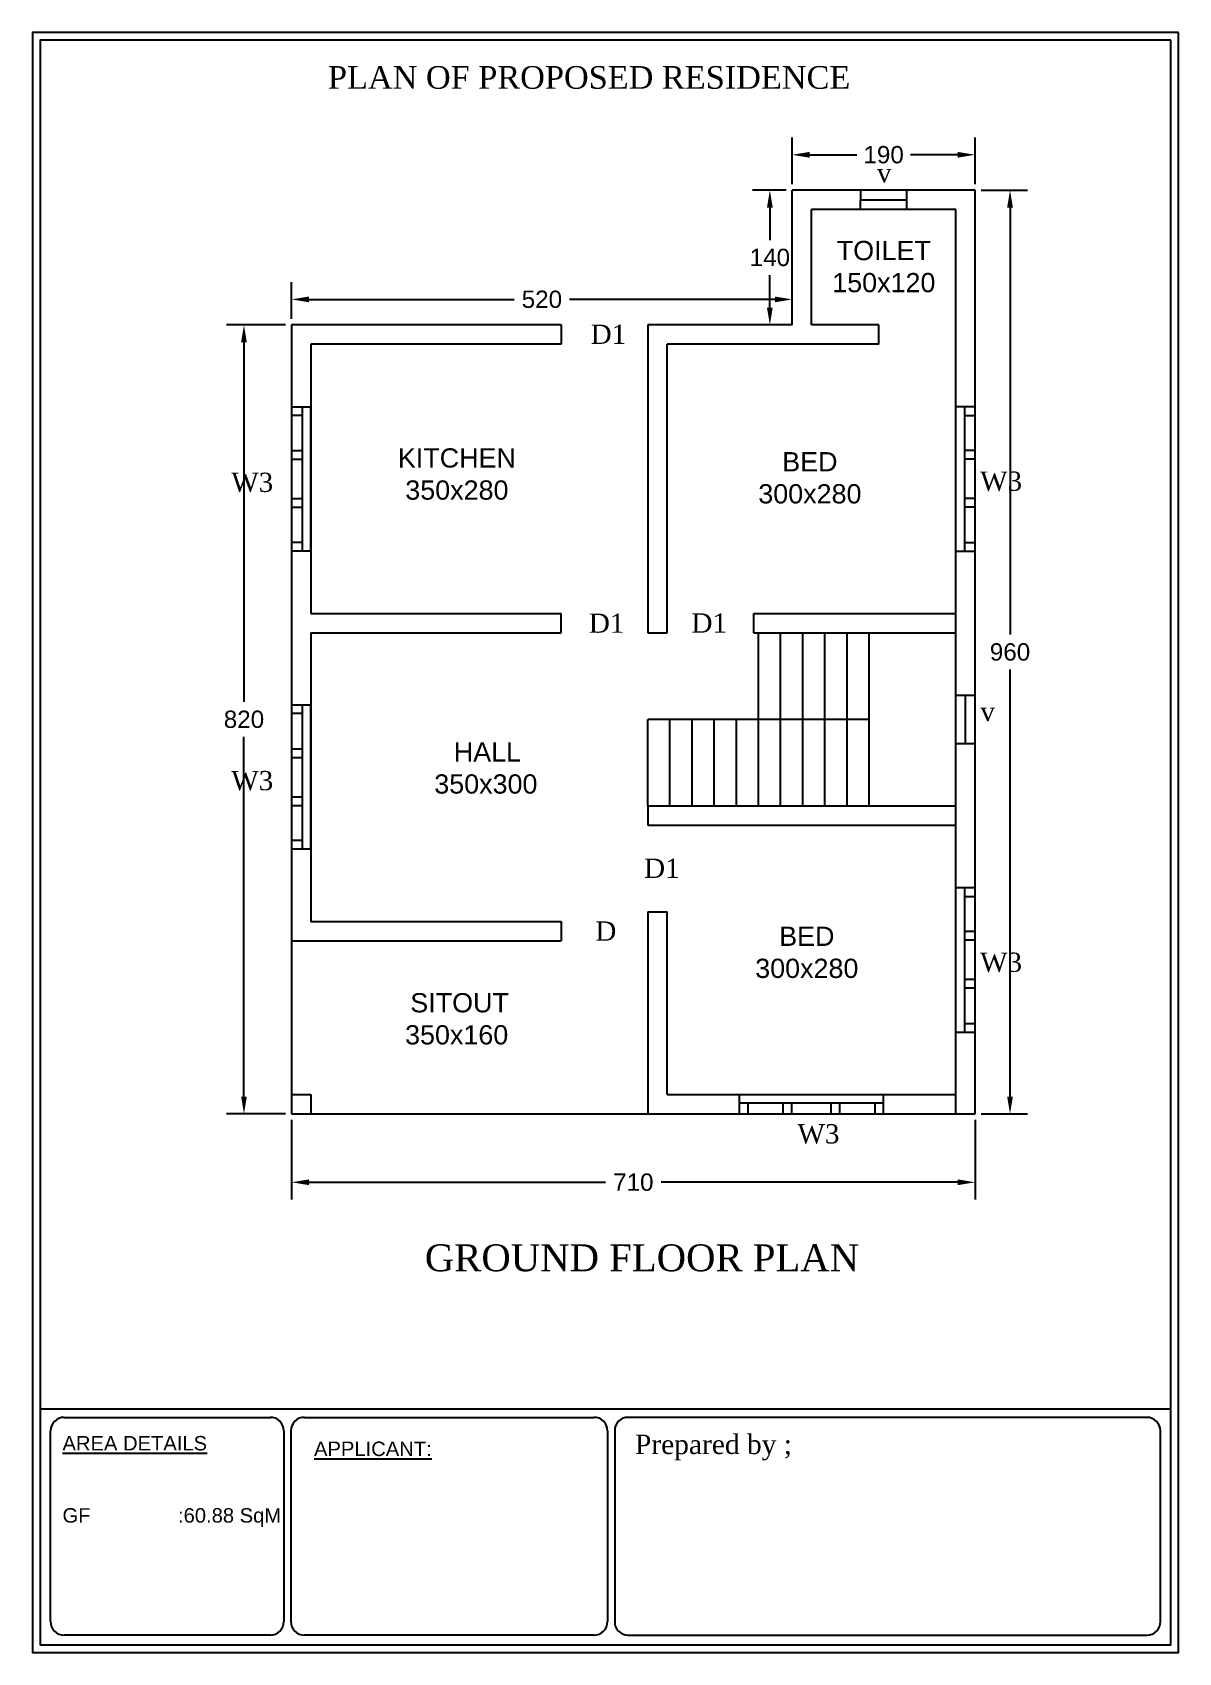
# Model space of a CAD drawing. Header units: inches. Extents: x -2903 to 3367, y -161 to 1064.
# Drawn here: x -776.65 to -764.74, y 670.66 to 687.5 of the extents above; entities that cross this region are included whole.
import ezdxf

# ---------------------------------------------------------------- set-up
doc = ezdxf.new("R2010")
doc.units = ezdxf.units.IN
doc.header["$MEASUREMENT"] = 0
doc.layers.add('--plan', color=7, linetype='Continuous')
doc.layers.add('PLAN', color=10, linetype='Continuous')
doc.styles.add('Notes', font='arial.ttf', dxfattribs={"height": 3})
doc.styles.add('SA', font='times.ttf')
doc.styles.get("Standard").update_dxf_attribs({"font": 'arial.ttf'})
doc.dimstyles.get("Standard").update_dxf_attribs({"dimtxt": 0.18, "dimasz": 0.18, "dimexe": 0.18, "dimexo": 0.0625, "dimgap": 0.09, "dimtad": 0, "dimtih": 1, "dimtoh": 1, "dimdec": 0, "dimlfac": 100, "dimzin": 0, "dimdsep": 46, "dimtxsty": 'Standard', "dimcen": 0.09, "dimadec": 0, "dimazin": 0, "dimtfac": 1, "dimtdec": 0, "dimtofl": 0, "dimtmove": 0, "dimatfit": 3, "dimfxl": 1, "dimtolj": 1, "dimtzin": 0, "dimarcsym": 0})

# ---------------------------------------------------------------- blocks, each defined once
blk = doc.blocks.new('*D336')
at = {"color": 0, "lineweight": -2, "transparency": 16777216}
for p, q in [((-773.957, 676.199), (-773.957, 675.371)), ((-766.857, 676.199), (-766.857, 675.371)), ((-773.777, 675.551), (-770.695, 675.551)), ((-767.037, 675.551), (-770.119, 675.551))]:
    blk.add_line(p, q, dxfattribs=at)
at = {"color": 0, "transparency": 16777216}
for points in [[(-773.777, 675.581), (-773.777, 675.521), (-773.957, 675.551)], [(-767.037, 675.581), (-767.037, 675.521), (-766.857, 675.551)]]:
    blk.add_solid(points, dxfattribs=at)
at = {"layer": 'Defpoints', "color": 0, "transparency": 16777216}
for p in [(-773.957, 676.262), (-766.857, 676.262), (-766.857, 675.551)]:
    blk.add_point(p, dxfattribs=at)
at = {"color": 0, "transparency": 16777216, "insert": (-770.407, 675.551), "char_height": 0.18, "attachment_point": 5}
blk.add_mtext('\\A1;710', dxfattribs=at)
blk = doc.blocks.new('*D337')
at = {"color": 0, "lineweight": -2, "transparency": 16777216}
for p, q in [((-774.02, 684.462), (-774.632, 684.462)), ((-774.452, 684.282), (-774.452, 680.544)), ((-774.452, 676.442), (-774.452, 680.18)), ((-774.02, 676.262), (-774.632, 676.262))]:
    blk.add_line(p, q, dxfattribs=at)
at = {"color": 0, "transparency": 16777216}
for points in [[(-774.482, 684.282), (-774.422, 684.282), (-774.452, 684.462)], [(-774.482, 676.442), (-774.422, 676.442), (-774.452, 676.262)]]:
    blk.add_solid(points, dxfattribs=at)
at = {"layer": 'Defpoints', "color": 0, "transparency": 16777216}
for p in [(-774.452, 684.462), (-773.957, 684.462), (-773.957, 676.262)]:
    blk.add_point(p, dxfattribs=at)
at = {"color": 0, "transparency": 16777216, "insert": (-774.452, 680.362), "char_height": 0.18, "attachment_point": 5}
blk.add_mtext('\\A1;820', dxfattribs=at)
blk = doc.blocks.new('*D381')
at = {"color": 0, "lineweight": -2, "transparency": 16777216}
for p, q in [((-773.957, 684.524), (-773.957, 684.907)), ((-768.757, 684.524), (-768.757, 684.907)), ((-773.777, 684.727), (-771.646, 684.727)), ((-768.937, 684.727), (-771.069, 684.727))]:
    blk.add_line(p, q, dxfattribs=at)
at = {"color": 0, "transparency": 16777216}
for points in [[(-773.777, 684.757), (-773.777, 684.697), (-773.957, 684.727)], [(-768.937, 684.757), (-768.937, 684.697), (-768.757, 684.727)]]:
    blk.add_solid(points, dxfattribs=at)
at = {"layer": 'Defpoints', "color": 0, "transparency": 16777216}
for p in [(-768.757, 684.727), (-773.957, 684.462), (-768.757, 684.462)]:
    blk.add_point(p, dxfattribs=at)
at = {"color": 0, "transparency": 16777216, "insert": (-771.357, 684.727), "char_height": 0.18, "attachment_point": 5}
blk.add_mtext('\\A1;520', dxfattribs=at)
blk = doc.blocks.new('*D382')
at = {"color": 0, "lineweight": -2, "transparency": 16777216}
for p, q in [((-768.82, 685.862), (-769.169, 685.862)), ((-768.989, 685.682), (-768.989, 685.344)), ((-768.989, 684.642), (-768.989, 684.98)), ((-768.82, 684.462), (-769.169, 684.462))]:
    blk.add_line(p, q, dxfattribs=at)
at = {"color": 0, "transparency": 16777216}
for points in [[(-769.019, 685.682), (-768.959, 685.682), (-768.989, 685.862)], [(-769.019, 684.642), (-768.959, 684.642), (-768.989, 684.462)]]:
    blk.add_solid(points, dxfattribs=at)
at = {"layer": 'Defpoints', "color": 0, "transparency": 16777216}
for p in [(-768.757, 685.862), (-768.989, 684.462), (-768.757, 684.462)]:
    blk.add_point(p, dxfattribs=at)
at = {"color": 0, "transparency": 16777216, "insert": (-768.989, 685.162), "char_height": 0.18, "attachment_point": 5}
blk.add_mtext('\\A1;140', dxfattribs=at)
blk = doc.blocks.new('*D383')
at = {"color": 0, "lineweight": -2, "transparency": 16777216}
for p, q in [((-766.795, 685.862), (-766.314, 685.862)), ((-766.494, 685.682), (-766.494, 681.244)), ((-766.494, 676.442), (-766.494, 680.88)), ((-766.795, 676.262), (-766.314, 676.262))]:
    blk.add_line(p, q, dxfattribs=at)
at = {"color": 0, "transparency": 16777216}
for points in [[(-766.524, 685.682), (-766.464, 685.682), (-766.494, 685.862)], [(-766.524, 676.442), (-766.464, 676.442), (-766.494, 676.262)]]:
    blk.add_solid(points, dxfattribs=at)
at = {"layer": 'Defpoints', "color": 0, "transparency": 16777216}
for p in [(-766.857, 685.862), (-766.494, 685.862), (-766.857, 676.262)]:
    blk.add_point(p, dxfattribs=at)
at = {"color": 0, "transparency": 16777216, "insert": (-766.494, 681.062), "char_height": 0.18, "attachment_point": 5}
blk.add_mtext('\\A1;960', dxfattribs=at)
blk = doc.blocks.new('*D384')
at = {"color": 0, "lineweight": -2, "transparency": 16777216}
for p, q in [((-768.757, 685.924), (-768.757, 686.41)), ((-766.857, 685.924), (-766.857, 686.41)), ((-768.577, 686.23), (-768.087, 686.23)), ((-767.037, 686.23), (-767.527, 686.23))]:
    blk.add_line(p, q, dxfattribs=at)
at = {"color": 0, "transparency": 16777216}
for points in [[(-768.577, 686.26), (-768.577, 686.2), (-768.757, 686.23)], [(-767.037, 686.26), (-767.037, 686.2), (-766.857, 686.23)]]:
    blk.add_solid(points, dxfattribs=at)
at = {"layer": 'Defpoints', "color": 0, "transparency": 16777216}
for p in [(-768.757, 686.23), (-768.757, 685.862), (-766.857, 685.862)]:
    blk.add_point(p, dxfattribs=at)
at = {"color": 0, "transparency": 16777216, "insert": (-767.807, 686.23), "char_height": 0.18, "attachment_point": 5}
blk.add_mtext('\\A1;190', dxfattribs=at)

msp = doc.modelspace()

# ---------------------------------------------------------------- linework, layer by layer
at = {"layer": '--plan', "ltscale": 0.1}
for p, q in [((-773.957, 683.612), (-773.757, 683.612)), ((-773.847, 683.522), (-773.957, 683.522)), ((-773.847, 683.612), (-773.847, 682.112)), ((-766.857, 683.612), (-767.057, 683.612)), ((-766.967, 683.612), (-766.967, 682.112)), ((-766.967, 683.522), (-766.857, 683.522)), ((-773.957, 683.157), (-773.847, 683.157)), ((-773.957, 683.157), (-773.847, 683.157)), ((-773.957, 683.067), (-773.847, 683.067)), ((-773.937, 683.067), (-773.847, 683.067)), ((-766.877, 683.157), (-766.967, 683.157)), ((-766.857, 683.157), (-766.967, 683.157)), ((-766.877, 683.067), (-766.967, 683.067)), ((-766.857, 683.067), (-766.967, 683.067)), ((-773.957, 682.657), (-773.847, 682.657)), ((-773.937, 682.657), (-773.847, 682.657)), ((-766.877, 682.657), (-766.967, 682.657)), ((-766.857, 682.657), (-766.967, 682.657)), ((-773.957, 682.567), (-773.847, 682.567)), ((-773.937, 682.567), (-773.847, 682.567)), ((-766.877, 682.567), (-766.967, 682.567)), ((-766.857, 682.567), (-766.967, 682.567)), ((-773.847, 682.202), (-773.957, 682.202)), ((-773.847, 682.202), (-773.937, 682.202)), ((-766.967, 682.202), (-766.877, 682.202)), ((-766.967, 682.202), (-766.857, 682.202)), ((-773.757, 682.112), (-773.957, 682.112)), ((-773.757, 682.112), (-773.937, 682.112)), ((-767.057, 682.112), (-766.877, 682.112)), ((-767.057, 682.112), (-766.857, 682.112)), ((-773.957, 680.512), (-773.757, 680.512)), ((-773.847, 680.512), (-773.847, 679.012)), ((-773.847, 680.422), (-773.957, 680.422)), ((-773.957, 680.057), (-773.847, 680.057)), ((-773.957, 680.057), (-773.847, 680.057)), ((-773.957, 679.967), (-773.847, 679.967)), ((-773.937, 679.967), (-773.847, 679.967)), ((-773.957, 679.557), (-773.847, 679.557)), ((-773.957, 679.467), (-773.847, 679.467)), ((-773.937, 679.557), (-773.847, 679.557)), ((-773.937, 679.467), (-773.847, 679.467)), ((-773.847, 679.102), (-773.957, 679.102)), ((-773.757, 679.012), (-773.957, 679.012)), ((-773.847, 679.102), (-773.937, 679.102)), ((-773.757, 679.012), (-773.937, 679.012)), ((-766.857, 678.612), (-767.057, 678.612)), ((-766.967, 678.612), (-766.967, 677.112)), ((-766.967, 678.522), (-766.857, 678.522)), ((-766.877, 678.157), (-766.967, 678.157)), ((-766.857, 678.157), (-766.967, 678.157)), ((-766.877, 678.067), (-766.967, 678.067)), ((-766.857, 678.067), (-766.967, 678.067)), ((-766.877, 677.657), (-766.967, 677.657)), ((-766.857, 677.657), (-766.967, 677.657)), ((-766.877, 677.567), (-766.967, 677.567)), ((-766.857, 677.567), (-766.967, 677.567)), ((-767.057, 677.112), (-766.877, 677.112)), ((-767.057, 677.112), (-766.857, 677.112)), ((-766.967, 677.202), (-766.877, 677.202)), ((-766.967, 677.202), (-766.857, 677.202)), ((-769.307, 676.462), (-769.307, 676.262)), ((-767.807, 676.262), (-767.807, 676.462)), ((-767.807, 676.372), (-769.307, 676.372)), ((-769.217, 676.372), (-769.217, 676.282)), ((-769.217, 676.372), (-769.217, 676.262)), ((-768.852, 676.282), (-768.852, 676.372)), ((-768.852, 676.262), (-768.852, 676.372)), ((-768.762, 676.282), (-768.762, 676.372)), ((-768.762, 676.262), (-768.762, 676.372)), ((-768.352, 676.282), (-768.352, 676.372)), ((-768.352, 676.262), (-768.352, 676.372)), ((-768.262, 676.282), (-768.262, 676.372)), ((-768.262, 676.262), (-768.262, 676.372)), ((-767.897, 676.372), (-767.897, 676.262))]:
    msp.add_line(p, q, dxfattribs=at)
for p, q in [((-768.757, 684.462), (-768.757, 685.862)), ((-766.857, 685.862), (-768.757, 685.862)), ((-768.047, 685.664), (-768.045, 685.862)), ((-767.567, 685.659), (-767.565, 685.862)), ((-766.857, 676.262), (-766.857, 685.862)), ((-768.046, 685.763), (-767.566, 685.761)), ((-768.557, 684.462), (-768.557, 685.662)), ((-767.057, 685.662), (-768.557, 685.662)), ((-767.057, 676.262), (-767.057, 685.662)), ((-771.157, 684.462), (-773.957, 684.462)), ((-773.957, 684.462), (-773.957, 676.262)), ((-771.157, 684.462), (-771.157, 684.262)), ((-768.757, 684.462), (-770.257, 684.462)), ((-770.257, 684.462), (-770.257, 681.262)), ((-767.857, 684.462), (-768.557, 684.462)), ((-767.857, 684.262), (-767.857, 684.462)), ((-766.857, 676.262), (-766.857, 684.462)), ((-771.157, 684.262), (-773.757, 684.262)), ((-773.757, 684.262), (-773.757, 681.462)), ((-770.057, 681.262), (-770.057, 684.262)), ((-767.857, 684.262), (-770.057, 684.262)), ((-767.057, 681.462), (-767.057, 684.262)), ((-773.757, 682.112), (-773.757, 683.612)), ((-767.057, 682.112), (-767.057, 683.612)), ((-773.757, 681.462), (-771.157, 681.462)), ((-771.157, 681.262), (-771.157, 681.462)), ((-769.157, 681.262), (-769.157, 681.462)), ((-769.157, 681.462), (-767.057, 681.462)), ((-773.757, 681.262), (-773.757, 678.262)), ((-773.757, 681.262), (-771.157, 681.262)), ((-770.257, 681.262), (-770.057, 681.262)), ((-769.157, 681.262), (-767.057, 681.262)), ((-769.107, 679.462), (-769.107, 681.262)), ((-768.877, 679.462), (-768.877, 681.262)), ((-768.647, 679.462), (-768.647, 681.262)), ((-768.417, 679.462), (-768.417, 681.262)), ((-768.187, 679.462), (-768.187, 681.262)), ((-767.957, 679.462), (-767.957, 681.262)), ((-767.057, 679.462), (-767.057, 681.262)), ((-773.757, 679.012), (-773.757, 680.512)), ((-767.057, 680.612), (-766.857, 680.612)), ((-766.957, 680.112), (-766.957, 680.612)), ((-770.257, 679.462), (-770.257, 680.362)), ((-767.957, 680.362), (-770.257, 680.362)), ((-770.027, 679.462), (-770.027, 680.362)), ((-769.797, 679.462), (-769.797, 680.362)), ((-769.567, 679.462), (-769.567, 680.362)), ((-769.337, 679.462), (-769.337, 680.362)), ((-767.057, 680.112), (-766.857, 680.112)), ((-770.257, 679.462), (-770.257, 679.262)), ((-770.257, 679.462), (-767.057, 679.462)), ((-770.257, 679.262), (-767.057, 679.262)), ((-767.057, 676.462), (-767.057, 679.262)), ((-767.057, 677.112), (-767.057, 678.612)), ((-770.257, 678.362), (-770.257, 678.262)), ((-770.257, 678.362), (-770.057, 678.362)), ((-770.057, 676.462), (-770.057, 678.362)), ((-773.757, 678.262), (-771.157, 678.262)), ((-771.157, 678.262), (-771.157, 678.062)), ((-770.257, 678.262), (-770.257, 678.062)), ((-773.957, 678.062), (-771.157, 678.062)), ((-770.257, 678.062), (-770.257, 676.262)), ((-773.957, 676.462), (-773.757, 676.462)), ((-773.957, 676.462), (-773.757, 676.462)), ((-773.757, 676.462), (-773.757, 676.262)), ((-770.057, 676.462), (-767.057, 676.462)), ((-770.057, 676.462), (-767.057, 676.462)), ((-769.307, 676.462), (-767.807, 676.462)), ((-773.957, 676.262), (-766.857, 676.262)), ((-776.319, 673.108), (-774.174, 673.108)), ((-773.828, 673.108), (-770.817, 673.108)), ((-765.073, 673.108), (-770.459, 673.108)), ((-776.461, 672.614), (-776.461, 672.966)), ((-774.038, 672.966), (-774.038, 672.614)), ((-773.964, 672.966), (-773.964, 672.614)), ((-770.675, 672.966), (-770.675, 672.614)), ((-770.601, 672.966), (-770.601, 672.614)), ((-764.931, 672.614), (-764.931, 672.966)), ((-776.461, 670.986), (-776.461, 672.869)), ((-774.038, 672.869), (-774.038, 670.986)), ((-773.964, 672.869), (-773.964, 670.986)), ((-770.675, 672.869), (-770.675, 670.986)), ((-770.601, 672.869), (-770.601, 670.986)), ((-764.931, 670.986), (-764.931, 672.869)), ((-774.174, 670.844), (-776.319, 670.844)), ((-770.817, 670.844), (-773.828, 670.844)), ((-770.459, 670.844), (-765.073, 670.844))]:
    msp.add_line(p, q)
for centre, radius, start, end in [((-776.319, 672.966), 0.142, 90, 180), ((-774.177, 672.969), 0.139, 358.8163, 91.1837), ((-773.825, 672.969), 0.139, 88.8163, 181.1837), ((-770.814, 672.969), 0.139, 358.8163, 91.1837), ((-770.462, 672.969), 0.139, 88.8163, 181.1837), ((-765.073, 672.966), 0.142, 0, 90), ((-776.319, 670.986), 0.142, 180, 270), ((-774.177, 670.983), 0.139, 268.8163, 1.1837), ((-773.825, 670.983), 0.139, 178.8163, 271.1837), ((-770.814, 670.983), 0.139, 268.8163, 1.1837), ((-770.462, 670.983), 0.139, 178.8163, 271.1837), ((-765.073, 670.986), 0.142, 270, 0)]:
    msp.add_arc(centre, radius, start, end)
at = {"layer": 'PLAN', "color": 0}
for p, q in [((-776.57, 673.198), (-764.826, 673.198)), ((-776.568, 670.744), (-764.824, 670.744))]:
    msp.add_line(p, q, dxfattribs=at)
for points in [[(-764.743, 687.502), (-776.649, 687.502), (-776.649, 670.663), (-764.743, 670.663)], [(-764.824, 687.421), (-776.568, 687.421), (-776.568, 670.744), (-764.824, 670.744)]]:
    msp.add_lwpolyline(points, close=True, dxfattribs=at)

# ---------------------------------------------------------------- texts
at = {"layer": '--plan', "ltscale": 0.1, "style": 'SA'}
for s, insert, char_height, width, attachment_point in [('\\A1;                               PLAN OF PROPOSED RESIDENCE ', (-776.337, 687.152), 0.23556, 14.73719, 1), ('{\\fTimes New Roman|b0|i0|c0|p18;W3}', (-774.584, 682.926), 0.2, 0.23555, 1), ('{\\fTimes New Roman|b0|i0|c0|p18;W3}', (-766.369, 682.938), 0.2, 0.23555, 3), ('{\\fTimes New Roman|b0|i0|c0|p18;W3}', (-774.584, 679.826), 0.2, 0.23555, 1), ('{\\fTimes New Roman|b0|i0|c0|p18;W3}', (-766.369, 677.938), 0.2, 0.23555, 3), ('{\\fTimes New Roman|b0|i0|c0|p18;W3}', (-768.702, 676.155), 0.2, 0.23555, 1), ('GROUND FLOOR PLAN', (-772.573, 674.906), 0.28, 17.51749, 1)]:
    msp.add_mtext(s, dxfattribs=dict(at, insert=insert, char_height=char_height, width=width, attachment_point=attachment_point))
at = {"layer": '--plan', "ltscale": 0.1, "char_height": 0.2, "attachment_point": 3, "style": 'SA'}
for insert in [(-767.726, 686.142), (-766.651, 680.543)]:
    msp.add_mtext_dynamic_manual_height_columns('v', width=5.30494, gutter_width=12.5, heights=[0], dxfattribs=dict(at, insert=insert))
at = {"char_height": 0.2, "attachment_point": 1}
for s, insert in [('\\pxqc;TOILET\\P150x120', (-768.604, 685.335)), ('\\pxqc;KITCHEN\\P350x280', (-773.039, 683.179)), ('\\pxqc;BED\\P300x280', (-769.372, 683.14)), ('      HALL\\P\\pxqc;350x300', (-772.738, 680.124)), ('\\pxqc;BED\\P300x280', (-769.404, 678.208)), ('\\pxqc;SITOUT\\P\\pq*;   350x160', (-773.011, 677.517))]:
    msp.add_mtext_dynamic_manual_height_columns(s, width=1.59803, gutter_width=1, heights=[0], dxfattribs=dict(at, insert=insert))
at = {"char_height": 0.2, "width": 2.56504, "attachment_point": 1, "style": 'Notes'}
for s, insert in [('\\pxqc;{\\fTimes New Roman|b0|i0|c0|p18;D1}', (-771.948, 684.465)), ('\\pxqc;{\\fTimes New Roman|b0|i0|c0|p18;D1}', (-771.967, 681.462)), ('\\pxqc;{\\fTimes New Roman|b0|i0|c0|p18;D1}', (-770.901, 681.464)), ('\\pxqc;{\\fTimes New Roman|b0|i0|c0|p18;D1}', (-771.393, 678.915)), ('\\pxqc;{\\fTimes New Roman|b0|i0|c0|p18;D}', (-771.975, 678.262))]:
    msp.add_mtext(s, dxfattribs=dict(at, insert=insert))
at = {"insert": (-770.39, 672.929), "char_height": 0.20249, "width": 4.70043, "attachment_point": 1}
msp.add_mtext('{\\fTimes New Roman|b0|i0|c0|p18;Prepared by ;}', dxfattribs=at)
msp.add_mtext('{\\fTimes New Roman|b0|i0|c0|p18;Prepared by ;}', dxfattribs=at)
at = {"layer": 'PLAN', "color": 0, "char_height": 0.14999, "attachment_point": 1}
for s, insert, width in [('\\pxt4.6154;{\\LAREA DETAILS}\\P\\P\\P\\ptz;GF ^I^I:60.88 SqM\\P\\pt8;\\P\\P\\ptz;\\P^I', (-776.337, 672.914), 2.45692), ('\\pxt4.6154;{\\LAPPLICANT:}', (-773.724, 672.856), 3.01126), ('\\pxt4.6154;{\\LAPPLICANT:}\\P\\P\\P\\P\\pt4.6154,11;                 ', (-773.724, 672.856), 3.01126)]:
    msp.add_mtext(s, dxfattribs=dict(at, insert=insert, width=width))

# ---------------------------------------------------------------- dimensions: what is measured, and where the dimension line sits
for base, p1, p2, picture, middle in [((-768.757, 686.23), (-766.857, 685.862), (-768.757, 685.862), '*D384', (-767.807, 686.23)), ((-768.757, 684.727), (-773.957, 684.462), (-768.757, 684.462), '*D381', (-771.357, 684.727)), ((-766.857, 675.551), (-773.957, 676.262), (-766.857, 676.262), '*D336', (-770.407, 675.551))]:
    dim = msp.add_linear_dim(base=base, p1=p1, p2=p2, dimstyle='Standard')
    dim.commit()
    dim.dimension.update_dxf_attribs({"geometry": picture, "text_midpoint": middle})
for base, p1, p2, picture, middle in [((-768.989, 684.462), (-768.757, 685.862), (-768.757, 684.462), '*D382', (-768.989, 685.162)), ((-766.494, 685.862), (-766.857, 676.262), (-766.857, 685.862), '*D383', (-766.494, 681.062)), ((-774.452, 684.462), (-773.957, 676.262), (-773.957, 684.462), '*D337', (-774.452, 680.362))]:
    dim = msp.add_linear_dim(base=base, p1=p1, p2=p2, angle=90, dimstyle='Standard')
    dim.commit()
    dim.dimension.update_dxf_attribs({"geometry": picture, "text_midpoint": middle})

doc.saveas('drawing.dxf')
